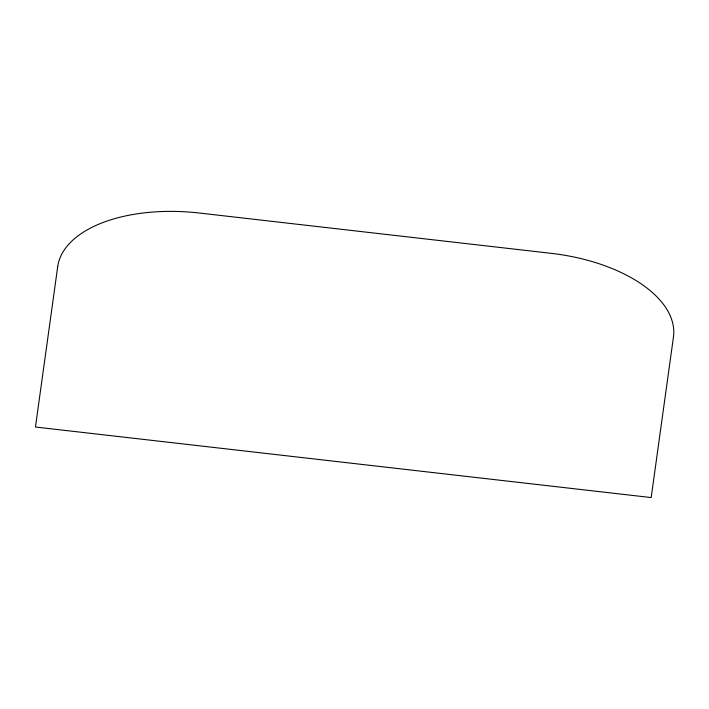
<?xml version="1.0" encoding="UTF-8"?>
<svg xmlns="http://www.w3.org/2000/svg" width="709" height="709" viewBox="0 0 709 709"><rect width="100%" height="100%" fill="white"/><g stroke="black" fill="none" stroke-linecap="round" stroke-linejoin="round"><path stroke-width="1.06" d="M57.704 266.628L35.45 427.022L651.181 497.567L673.435 337.174A132.822 69.367 6 0 0 551.035 253.317L199.185 213.01A132.822 69.367 6 0 0 57.704 266.628"/></g></svg>
